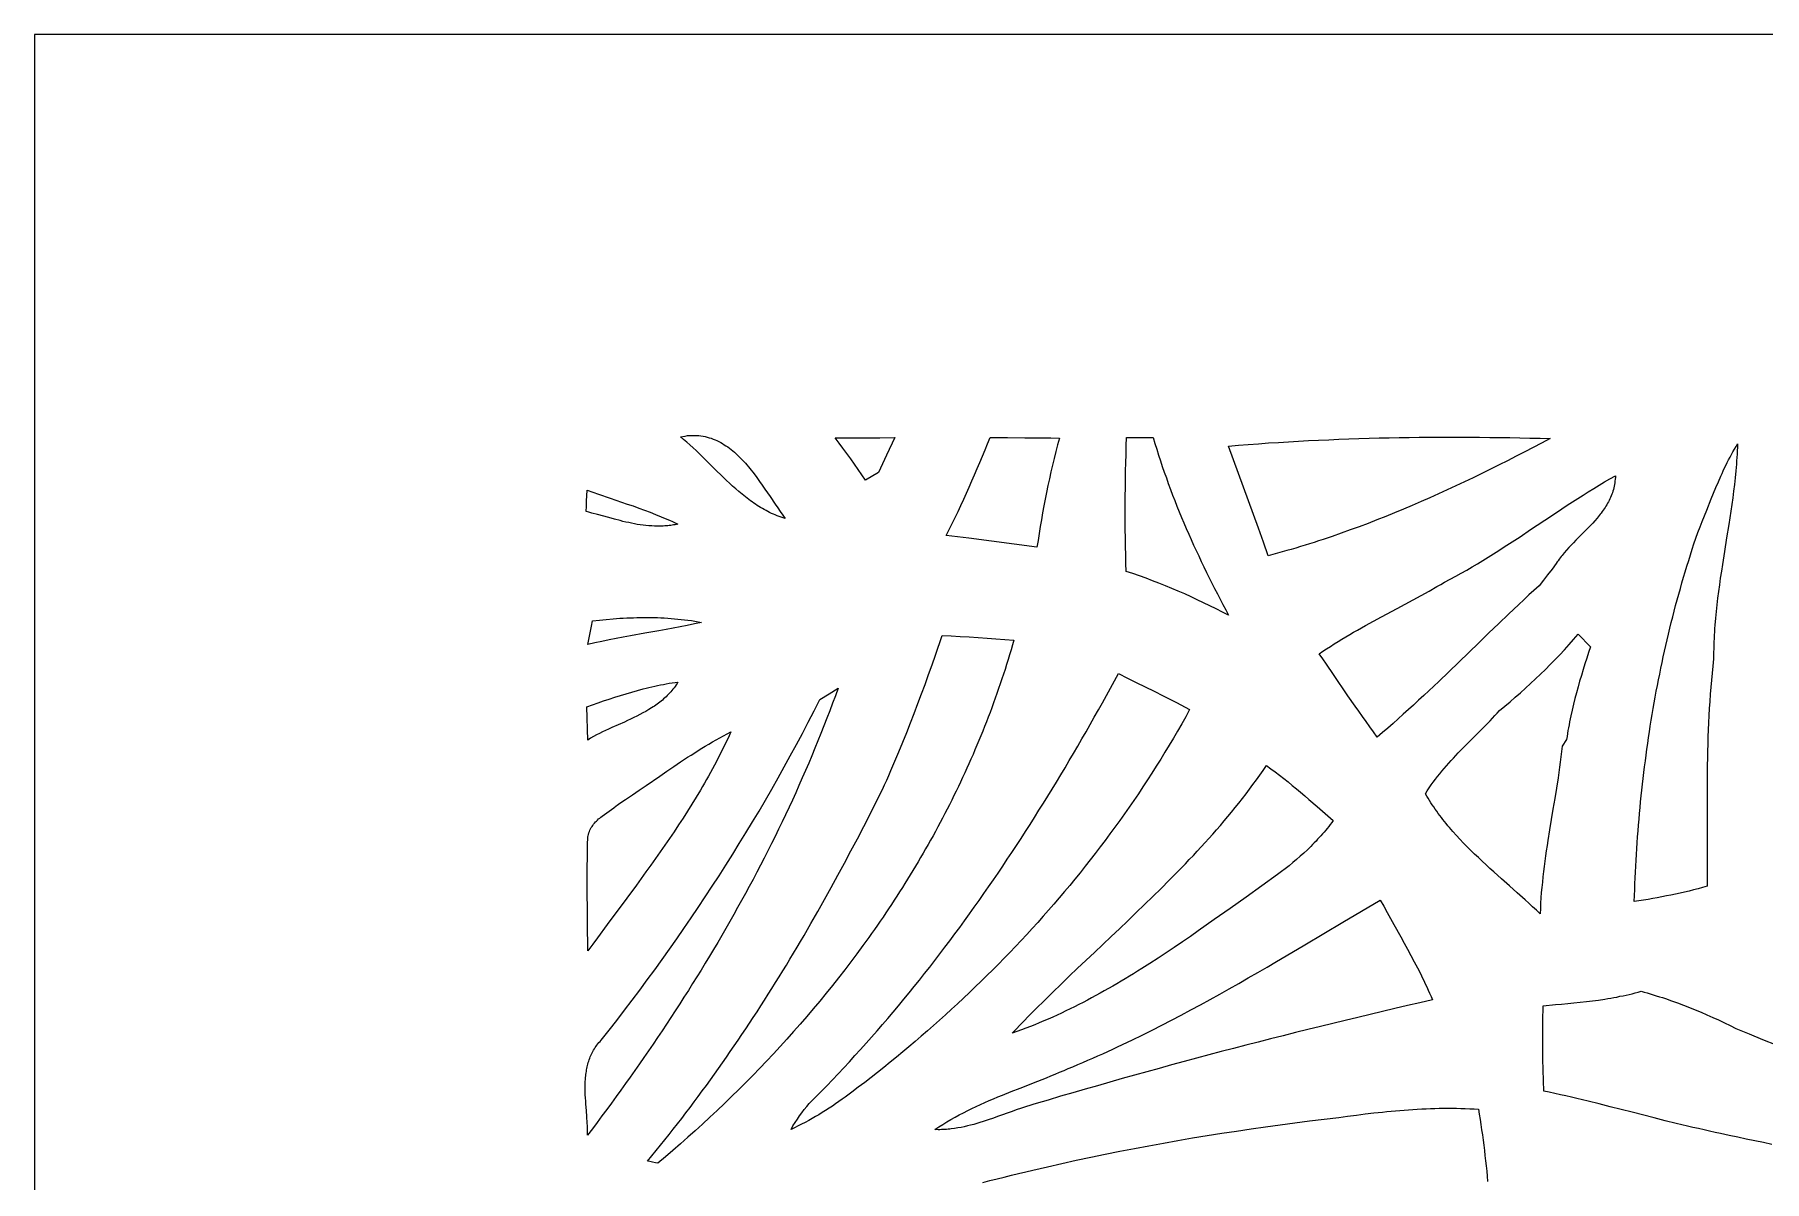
# Model space of a CAD drawing. Extents: x 138 to 547, y 3 to 737.
# Drawn here: x 138.4 to 288.2, y 637.8 to 737.1 of the extents above; entities that cross this region are included whole.
import ezdxf

# ---------------------------------------------------------------- set-up
doc = ezdxf.new("R2010")
doc.units = 0
doc.layers.add('LAYER_1', color=18, linetype='CONTINUOUS')

msp = doc.modelspace()

# ---------------------------------------------------------------- linework, layer by layer
at = {"layer": 'LAYER_1'}
for points in [[(138.38, 3), (546.62, 3), (546.62, 737.11), (138.38, 737.11)], [(203.37, 695.19), (203.2, 695.25), (203.03, 695.31), (202.86, 695.37), (202.69, 695.43), (202.52, 695.5), (202.36, 695.57), (202.2, 695.64), (202.03, 695.72), (201.87, 695.8), (201.72, 695.88), (201.56, 695.97), (201.41, 696.05), (201.25, 696.15), (201.1, 696.24), (200.95, 696.33), (200.8, 696.43), (200.65, 696.53), (200.51, 696.63), (200.36, 696.74), (200.22, 696.85), (200.07, 696.95), (199.93, 697.06), (199.65, 697.29), (199.37, 697.52), (199.1, 697.76), (198.82, 698), (198.56, 698.25), (198.29, 698.5), (198.02, 698.76), (197.76, 699.01), (197.5, 699.27), (196.45, 700.31), (196.19, 700.57), (195.93, 700.82), (195.66, 701.08), (195.4, 701.32), (195.13, 701.57), (194.86, 701.81), (194.58, 702.04), (194.31, 702.27), (194.52, 702.31), (194.72, 702.34), (194.93, 702.37), (195.13, 702.38), (195.32, 702.39), (195.52, 702.39), (195.71, 702.39), (195.9, 702.37), (196.08, 702.35), (196.26, 702.32), (196.44, 702.29), (196.62, 702.24), (196.79, 702.19), (196.97, 702.14), (197.14, 702.08), (197.3, 702.01), (197.47, 701.94), (197.63, 701.86), (197.79, 701.77), (197.94, 701.69), (198.1, 701.59), (198.25, 701.49), (198.4, 701.39), (198.55, 701.28), (198.7, 701.16), (198.84, 701.05), (198.98, 700.93), (199.12, 700.8), (199.26, 700.67), (199.4, 700.54), (199.54, 700.4), (199.67, 700.26), (199.8, 700.12), (199.93, 699.98), (200.06, 699.83), (200.19, 699.68), (200.31, 699.53), (200.44, 699.37), (200.56, 699.22), (200.68, 699.06), (200.93, 698.74), (201.16, 698.41), (201.39, 698.08), (201.62, 697.75), (202.07, 697.09), (202.51, 696.43), (202.73, 696.11), (202.94, 695.8), (203.16, 695.49)], [(211.47, 699.18), (210.34, 698.53), (210.02, 698.99), (209.7, 699.45), (209.38, 699.91), (209.05, 700.37), (208.72, 700.82), (208.38, 701.28), (208.04, 701.73), (207.7, 702.18), (209, 702.18), (210.28, 702.18), (211.57, 702.19), (212.86, 702.21), (212.16, 700.69)], [(225.18, 692.7), (223.21, 692.96), (221.25, 693.22), (219.28, 693.48), (218.3, 693.6), (217.32, 693.73), (217.58, 694.24), (217.84, 694.76), (218.09, 695.28), (218.35, 695.81), (218.59, 696.33), (218.84, 696.86), (219.08, 697.39), (219.32, 697.92), (219.55, 698.45), (219.78, 698.98), (220.01, 699.52), (220.24, 700.05), (220.46, 700.59), (220.68, 701.13), (220.9, 701.67), (221.12, 702.21), (222.62, 702.2), (224.12, 702.19), (225.63, 702.18), (226.38, 702.17), (227.13, 702.15), (226.97, 701.57), (226.82, 700.99), (226.67, 700.4), (226.53, 699.81), (226.39, 699.23), (226.26, 698.64), (226.13, 698.05), (226.01, 697.46), (225.89, 696.87), (225.78, 696.28), (225.67, 695.68), (225.56, 695.09), (225.46, 694.49), (225.36, 693.9), (225.27, 693.3)], [(241.77, 686.82), (241.23, 687.09), (240.69, 687.37), (240.15, 687.64), (239.61, 687.9), (239.06, 688.16), (238.52, 688.42), (237.97, 688.66), (237.41, 688.91), (236.86, 689.14), (236.3, 689.37), (235.74, 689.6), (235.18, 689.81), (234.62, 690.02), (234.05, 690.23), (233.48, 690.42), (233.19, 690.52), (232.9, 690.61), (232.88, 691.33), (232.86, 692.06), (232.85, 692.78), (232.83, 693.51), (232.82, 694.23), (232.82, 694.96), (232.82, 695.68), (232.82, 696.41), (232.82, 697.13), (232.83, 697.86), (232.84, 698.58), (232.85, 699.31), (232.87, 700.03), (232.89, 700.75), (232.91, 701.48), (232.94, 702.2), (235.24, 702.2), (235.39, 701.7), (235.55, 701.2), (235.7, 700.69), (235.87, 700.2), (236.03, 699.7), (236.2, 699.2), (236.38, 698.71), (236.55, 698.22), (236.73, 697.72), (236.92, 697.23), (237.11, 696.75), (237.3, 696.26), (237.5, 695.78), (237.7, 695.29), (237.9, 694.81), (238.11, 694.33), (238.32, 693.85), (238.53, 693.37), (238.74, 692.89), (238.96, 692.42), (239.18, 691.95), (239.41, 691.47), (239.63, 691), (239.86, 690.53), (240.09, 690.06), (240.32, 689.6), (240.56, 689.13), (240.8, 688.66), (241.04, 688.2), (241.28, 687.74), (241.52, 687.28)], [(269.61, 702.12), (268.88, 701.73), (268.15, 701.34), (267.41, 700.96), (266.67, 700.58), (265.93, 700.2), (265.19, 699.83), (264.45, 699.46), (263.71, 699.09), (262.96, 698.73), (262.21, 698.38), (261.46, 698.02), (260.71, 697.67), (259.96, 697.33), (259.2, 696.99), (258.44, 696.66), (257.68, 696.33), (256.92, 696), (256.15, 695.69), (255.39, 695.38), (254.62, 695.07), (253.85, 694.77), (253.07, 694.48), (252.3, 694.2), (251.52, 693.92), (250.74, 693.65), (249.96, 693.38), (249.57, 693.25), (249.17, 693.13), (248.78, 693), (248.39, 692.88), (247.99, 692.76), (247.6, 692.64), (247.2, 692.52), (246.8, 692.41), (246.41, 692.3), (246.01, 692.19), (245.61, 692.08), (245.21, 691.97), (244.79, 693.16), (244.36, 694.35), (243.93, 695.54), (243.5, 696.72), (243.06, 697.91), (242.63, 699.1), (241.75, 701.47), (242.62, 701.54), (243.48, 701.61), (244.35, 701.67), (245.22, 701.74), (246.09, 701.79), (246.96, 701.85), (247.83, 701.9), (248.7, 701.94), (249.57, 701.99), (250.44, 702.02), (251.32, 702.06), (252.19, 702.09), (253.06, 702.12), (253.93, 702.15), (254.8, 702.17), (255.67, 702.19), (256.54, 702.21), (257.41, 702.22), (258.28, 702.23), (259.15, 702.24), (260.03, 702.24), (260.9, 702.25), (261.77, 702.24), (262.64, 702.24), (263.51, 702.23), (264.38, 702.22), (265.26, 702.21), (266.13, 702.2), (267, 702.18), (267.87, 702.16), (268.74, 702.14)], [(283.2, 663.35), (282.82, 663.24), (282.43, 663.13), (282.04, 663.03), (281.65, 662.93), (281.26, 662.84), (280.87, 662.75), (280.47, 662.66), (280.08, 662.58), (279.68, 662.5), (279.29, 662.42), (278.89, 662.35), (278.5, 662.28), (278.1, 662.21), (277.7, 662.15), (277.3, 662.09), (276.9, 662.03), (276.94, 663.05), (276.96, 663.56), (276.98, 664.06), (277, 664.57), (277.03, 665.08), (277.06, 665.59), (277.09, 666.1), (277.12, 666.61), (277.15, 667.11), (277.19, 667.62), (277.23, 668.13), (277.27, 668.64), (277.31, 669.14), (277.36, 669.65), (277.4, 670.16), (277.45, 670.66), (277.5, 671.17), (277.56, 671.68), (277.61, 672.18), (277.67, 672.69), (277.73, 673.19), (277.79, 673.7), (277.86, 674.2), (277.92, 674.71), (277.99, 675.21), (278.06, 675.71), (278.14, 676.22), (278.21, 676.72), (278.29, 677.22), (278.37, 677.72), (278.46, 678.22), (278.54, 678.73), (278.63, 679.23), (278.72, 679.73), (278.81, 680.23), (278.9, 680.73), (279, 681.22), (279.1, 681.72), (279.2, 682.22), (279.31, 682.72), (279.41, 683.21), (279.52, 683.71), (279.63, 684.2), (279.75, 684.7), (279.86, 685.19), (279.98, 685.69), (280.1, 686.18), (280.23, 686.67), (280.35, 687.17), (280.48, 687.66), (280.62, 688.15), (280.75, 688.64), (280.89, 689.13), (281.03, 689.61), (281.17, 690.1), (281.31, 690.59), (281.46, 691.08), (281.61, 691.56), (281.76, 692.05), (281.91, 692.53), (282.07, 693.01), (282.23, 693.5), (282.4, 693.98), (282.6, 694.46), (282.79, 694.95), (283.18, 695.93), (283.57, 696.91), (283.77, 697.4), (283.97, 697.88), (284.18, 698.37), (284.39, 698.85), (284.5, 699.09), (284.61, 699.33), (284.72, 699.57), (284.84, 699.8), (284.95, 700.04), (285.07, 700.27), (285.19, 700.51), (285.32, 700.74), (285.44, 700.97), (285.57, 701.2), (285.71, 701.43), (285.84, 701.65), (285.83, 701.36), (285.82, 701.07), (285.8, 700.77), (285.78, 700.48), (285.76, 700.19), (285.74, 699.9), (285.69, 699.31), (285.63, 698.73), (285.57, 698.15), (285.5, 697.57), (285.42, 696.99), (285.34, 696.41), (285.26, 695.83), (285.17, 695.25), (285.08, 694.67), (284.9, 693.51), (284.71, 692.35), (284.53, 691.2), (284.44, 690.62), (284.35, 690.04), (284.27, 689.46), (284.19, 688.88), (284.11, 688.3), (284.05, 687.72), (283.98, 687.13), (283.93, 686.55), (283.88, 685.97), (283.86, 685.68), (283.84, 685.38), (283.82, 685.09), (283.81, 684.8), (283.79, 684.5), (283.78, 684.21), (283.78, 683.92), (283.77, 683.62), (283.77, 683.33), (283.77, 683.03), (283.7, 682.42), (283.64, 681.81), (283.58, 681.19), (283.52, 680.58), (283.48, 679.97), (283.43, 679.35), (283.39, 678.74), (283.36, 678.12), (283.33, 677.51), (283.3, 676.89), (283.28, 676.28), (283.26, 675.66), (283.25, 675.05), (283.23, 674.43), (283.22, 673.82), (283.21, 673.2), (283.2, 671.97), (283.2, 670.74), (283.2, 669.51), (283.21, 668.28), (283.21, 665.81), (283.21, 664.58)], [(254.65, 676.27), (254.32, 676.71), (254, 677.15), (253.68, 677.6), (253.36, 678.05), (253.05, 678.5), (252.73, 678.95), (252.11, 679.85), (250.86, 681.67), (250.24, 682.57), (249.92, 683.03), (249.61, 683.48), (249.93, 683.7), (250.26, 683.91), (250.59, 684.12), (250.92, 684.33), (251.26, 684.54), (251.59, 684.74), (251.93, 684.94), (252.26, 685.14), (252.6, 685.34), (252.94, 685.53), (253.63, 685.92), (254.31, 686.3), (255, 686.67), (256.38, 687.41), (257.75, 688.16), (258.44, 688.53), (259.13, 688.91), (259.81, 689.3), (260.15, 689.49), (260.48, 689.69), (260.97, 689.94), (261.44, 690.2), (261.92, 690.47), (262.39, 690.73), (262.86, 691.01), (263.33, 691.28), (263.8, 691.57), (264.26, 691.85), (264.72, 692.14), (265.18, 692.43), (265.64, 692.73), (266.1, 693.02), (267.01, 693.62), (267.91, 694.23), (269.73, 695.44), (270.63, 696.04), (271.09, 696.34), (271.55, 696.63), (272, 696.93), (272.46, 697.22), (272.92, 697.51), (273.39, 697.8), (273.85, 698.08), (274.32, 698.36), (274.79, 698.63), (275.26, 698.9), (275.26, 698.74), (275.24, 698.59), (275.23, 698.43), (275.21, 698.28), (275.18, 698.13), (275.16, 697.99), (275.12, 697.84), (275.09, 697.7), (275.05, 697.56), (275, 697.42), (274.95, 697.29), (274.9, 697.15), (274.85, 697.02), (274.79, 696.89), (274.73, 696.76), (274.66, 696.63), (274.59, 696.51), (274.52, 696.39), (274.45, 696.26), (274.37, 696.14), (274.29, 696.02), (274.21, 695.91), (274.13, 695.79), (274.04, 695.67), (273.96, 695.56), (273.87, 695.45), (273.68, 695.22), (273.49, 695), (273.3, 694.78), (273.09, 694.57), (272.89, 694.36), (272.47, 693.94), (272.05, 693.52), (271.84, 693.31), (271.64, 693.09), (271.43, 692.88), (271.23, 692.67), (271.03, 692.45), (270.84, 692.23), (270.66, 692), (270.57, 691.89), (270.48, 691.78), (270.4, 691.66), (270.31, 691.54), (270.23, 691.43), (270.15, 691.31), (269.78, 690.82), (269.4, 690.33), (269.03, 689.85), (268.66, 689.37), (268.21, 688.97), (267.77, 688.57), (267.33, 688.16), (266.89, 687.75), (266.02, 686.92), (265.16, 686.09), (264.29, 685.26), (263.43, 684.43), (261.71, 682.76), (260.84, 681.92), (259.98, 681.09), (259.1, 680.27), (258.67, 679.86), (258.23, 679.45), (257.79, 679.04), (257.35, 678.64), (256.9, 678.24), (256.46, 677.84), (256.01, 677.44), (255.56, 677.05), (255.11, 676.65)], [(194.09, 694.71), (193.97, 694.69), (193.84, 694.66), (193.71, 694.64), (193.58, 694.62), (193.46, 694.6), (193.33, 694.58), (193.2, 694.57), (193.08, 694.56), (192.95, 694.55), (192.82, 694.54), (192.57, 694.53), (192.32, 694.53), (192.07, 694.53), (191.82, 694.55), (191.57, 694.56), (191.32, 694.59), (191.07, 694.62), (190.82, 694.65), (190.57, 694.69), (190.32, 694.74), (190.08, 694.79), (189.83, 694.84), (189.58, 694.89), (189.33, 694.95), (189.09, 695.01), (188.59, 695.14), (188.1, 695.27), (187.12, 695.54), (186.63, 695.67), (186.38, 695.73), (186.13, 695.79), (186.16, 696.25), (186.18, 696.71), (186.23, 697.64), (187.22, 697.3), (188.21, 696.96), (189.21, 696.62), (189.7, 696.45), (190.2, 696.28), (190.69, 696.1), (191.18, 695.92), (191.67, 695.73), (192.16, 695.54), (192.65, 695.34), (193.13, 695.14), (193.37, 695.04), (193.62, 694.93), (193.85, 694.82)], [(196.13, 686.2), (195.52, 686.06), (194.9, 685.93), (194.29, 685.81), (193.67, 685.69), (193.06, 685.58), (192.44, 685.47), (191.21, 685.25), (189.97, 685.03), (189.35, 684.91), (188.74, 684.8), (188.12, 684.68), (187.51, 684.55), (186.89, 684.42), (186.28, 684.28), (186.49, 685.3), (186.6, 685.87), (186.7, 686.33), (187.29, 686.4), (187.88, 686.46), (188.47, 686.51), (188.76, 686.53), (189.06, 686.55), (189.36, 686.56), (189.65, 686.58), (189.95, 686.59), (190.24, 686.6), (190.54, 686.61), (190.83, 686.62), (191.13, 686.62), (191.42, 686.62), (191.72, 686.62), (192.02, 686.61), (192.31, 686.61), (192.61, 686.59), (192.9, 686.58), (193.2, 686.56), (193.49, 686.54), (193.78, 686.52), (194.08, 686.49), (194.37, 686.46), (194.67, 686.43), (194.96, 686.39), (195.25, 686.35), (195.54, 686.3), (195.84, 686.25)], [(192.35, 639.35), (192.14, 639.39), (191.9, 639.44), (191.65, 639.49), (191.45, 639.53), (191.83, 639.99), (192.2, 640.45), (192.58, 640.91), (192.95, 641.37), (193.32, 641.84), (193.69, 642.31), (194.05, 642.77), (194.42, 643.24), (194.78, 643.72), (195.14, 644.19), (195.5, 644.67), (195.85, 645.14), (196.2, 645.62), (196.56, 646.1), (196.9, 646.59), (197.25, 647.07), (197.6, 647.55), (197.94, 648.04), (198.28, 648.53), (198.62, 649.02), (198.96, 649.51), (199.29, 650), (199.63, 650.49), (199.96, 650.99), (200.29, 651.49), (200.61, 651.98), (200.94, 652.48), (201.26, 652.98), (201.58, 653.49), (201.9, 653.99), (202.22, 654.49), (202.54, 655), (202.85, 655.51), (203.17, 656.01), (203.48, 656.52), (203.79, 657.03), (204.09, 657.55), (204.4, 658.06), (204.71, 658.57), (205.01, 659.09), (205.61, 660.12), (206.2, 661.16), (206.79, 662.2), (207.37, 663.24), (207.94, 664.29), (208.51, 665.35), (209.07, 666.4), (209.63, 667.46), (210.18, 668.52), (210.73, 669.59), (211.26, 670.66), (211.8, 671.73), (211.98, 672.14), (212.17, 672.54), (212.35, 672.95), (212.53, 673.36), (212.71, 673.77), (212.88, 674.18), (213.23, 675), (213.57, 675.83), (213.9, 676.66), (214.23, 677.49), (214.55, 678.32), (214.87, 679.16), (215.18, 680), (215.49, 680.83), (215.79, 681.68), (216.09, 682.52), (216.39, 683.36), (216.98, 685.05), (217.76, 685.02), (218.53, 684.98), (219.31, 684.94), (220.08, 684.89), (220.86, 684.84), (221.63, 684.78), (223.17, 684.66), (223.05, 684.24), (222.93, 683.82), (222.8, 683.39), (222.67, 682.97), (222.54, 682.55), (222.41, 682.13), (222.28, 681.71), (222.14, 681.3), (222, 680.88), (221.86, 680.46), (221.71, 680.05), (221.57, 679.64), (221.42, 679.22), (221.27, 678.81), (221.12, 678.4), (220.96, 677.99), (220.8, 677.58), (220.64, 677.18), (220.48, 676.77), (220.32, 676.36), (220.15, 675.96), (219.98, 675.56), (219.81, 675.15), (219.64, 674.75), (219.46, 674.35), (219.29, 673.95), (219.11, 673.56), (218.93, 673.16), (218.74, 672.76), (218.56, 672.37), (218.37, 671.98), (218.18, 671.58), (217.99, 671.19), (217.8, 670.8), (217.6, 670.41), (217.4, 670.02), (217.2, 669.64), (217, 669.25), (216.8, 668.87), (216.59, 668.48), (216.38, 668.1), (216.18, 667.72), (215.96, 667.34), (215.75, 666.96), (215.54, 666.58), (215.32, 666.2), (215.1, 665.83), (214.88, 665.45), (214.66, 665.08), (214.43, 664.71), (214.21, 664.33), (213.98, 663.96), (213.75, 663.59), (213.52, 663.23), (213.28, 662.86), (213.05, 662.49), (212.81, 662.13), (212.57, 661.77), (212.33, 661.4), (212.09, 661.04), (211.85, 660.68), (211.6, 660.32), (211.36, 659.97), (211.11, 659.61), (210.86, 659.25), (210.61, 658.9), (210.1, 658.2), (209.58, 657.5), (209.06, 656.8), (208.54, 656.11), (208, 655.42), (207.46, 654.74), (206.92, 654.07), (206.37, 653.4), (205.81, 652.73), (205.25, 652.07), (204.68, 651.41), (204.11, 650.76), (203.53, 650.11), (202.95, 649.47), (202.36, 648.84), (201.77, 648.2), (201.17, 647.58), (200.57, 646.96), (199.96, 646.34), (199.35, 645.73), (198.73, 645.12), (198.11, 644.52), (197.49, 643.93), (196.86, 643.34), (196.23, 642.75), (195.59, 642.17), (194.95, 641.6), (194.3, 641.03), (193.66, 640.47), (193, 639.91)], [(268.75, 660.96), (268.43, 661.27), (268.1, 661.57), (267.77, 661.88), (267.44, 662.18), (266.77, 662.78), (266.09, 663.38), (265.41, 663.99), (264.74, 664.59), (264.4, 664.89), (264.07, 665.2), (263.73, 665.51), (263.4, 665.82), (263.07, 666.13), (262.75, 666.45), (262.43, 666.77), (262.11, 667.09), (261.8, 667.42), (261.5, 667.75), (261.2, 668.08), (261.05, 668.25), (260.9, 668.42), (260.76, 668.59), (260.61, 668.77), (260.47, 668.94), (260.33, 669.12), (260.2, 669.29), (260.06, 669.47), (259.93, 669.65), (259.79, 669.84), (259.66, 670.02), (259.54, 670.21), (259.41, 670.39), (259.29, 670.58), (259.17, 670.77), (259.05, 670.96), (258.93, 671.16), (258.82, 671.35), (258.98, 671.61), (259.15, 671.87), (259.32, 672.12), (259.5, 672.37), (259.68, 672.61), (259.86, 672.85), (260.05, 673.09), (260.24, 673.32), (260.43, 673.55), (260.63, 673.78), (260.83, 674.01), (261.03, 674.23), (261.24, 674.45), (261.44, 674.67), (261.65, 674.89), (261.86, 675.11), (262.29, 675.54), (262.71, 675.97), (263.57, 676.82), (264, 677.25), (264.42, 677.68), (264.62, 677.9), (264.83, 678.12), (265.04, 678.34), (265.24, 678.56), (265.69, 678.94), (266.15, 679.32), (266.59, 679.71), (267.04, 680.1), (267.48, 680.5), (267.92, 680.9), (268.35, 681.3), (268.78, 681.71), (269.2, 682.13), (269.62, 682.55), (270.04, 682.97), (270.45, 683.4), (270.85, 683.83), (271.25, 684.27), (271.65, 684.72), (272.04, 685.17), (273.11, 684.09), (272.94, 683.6), (272.78, 683.11), (272.63, 682.61), (272.47, 682.11), (272.32, 681.61), (272.17, 681.12), (272.03, 680.61), (271.89, 680.11), (271.76, 679.61), (271.64, 679.11), (271.52, 678.6), (271.41, 678.09), (271.36, 677.84), (271.3, 677.58), (271.26, 677.33), (271.21, 677.07), (271.16, 676.82), (271.12, 676.56), (271.08, 676.3), (271.04, 676.04), (270.65, 675.47), (270.6, 675.01), (270.55, 674.56), (270.49, 674.1), (270.43, 673.65), (270.36, 673.2), (270.3, 672.74), (270.16, 671.84), (270.01, 670.93), (269.86, 670.03), (269.56, 668.23), (269.42, 667.32), (269.35, 666.87), (269.28, 666.42), (269.21, 665.97), (269.15, 665.51), (269.09, 665.06), (269.04, 664.61), (268.98, 664.15), (268.94, 663.7), (268.89, 663.24), (268.85, 662.79), (268.82, 662.33), (268.79, 661.87), (268.77, 661.42)], [(208.58, 645.09), (208.31, 644.89), (208.03, 644.69), (207.74, 644.49), (207.46, 644.3), (207.17, 644.11), (206.88, 643.92), (206.59, 643.74), (206.3, 643.56), (206, 643.39), (205.71, 643.22), (205.41, 643.05), (205.11, 642.89), (204.8, 642.73), (204.49, 642.58), (204.19, 642.43), (203.88, 642.28), (204.05, 642.58), (204.24, 642.87), (204.43, 643.16), (204.62, 643.45), (204.82, 643.73), (205.03, 644), (205.24, 644.27), (205.46, 644.54), (205.97, 645.04), (206.47, 645.55), (206.97, 646.07), (207.47, 646.58), (207.96, 647.1), (208.45, 647.62), (208.94, 648.15), (209.42, 648.68), (209.91, 649.21), (210.38, 649.74), (210.86, 650.28), (211.33, 650.81), (211.8, 651.36), (212.27, 651.9), (212.73, 652.45), (213.19, 653), (213.65, 653.55), (214.1, 654.1), (214.55, 654.66), (215, 655.22), (215.45, 655.78), (215.89, 656.35), (216.33, 656.91), (216.77, 657.48), (217.2, 658.06), (217.63, 658.63), (218.06, 659.21), (218.49, 659.78), (218.91, 660.36), (219.33, 660.95), (219.75, 661.53), (220.17, 662.12), (220.58, 662.71), (220.99, 663.3), (221.4, 663.89), (221.81, 664.48), (222.21, 665.08), (222.61, 665.68), (223.01, 666.28), (223.41, 666.88), (223.8, 667.49), (224.19, 668.09), (224.58, 668.7), (224.97, 669.31), (225.35, 669.92), (225.73, 670.53), (226.11, 671.14), (226.49, 671.76), (226.87, 672.37), (227.24, 672.99), (227.61, 673.61), (227.98, 674.23), (228.34, 674.85), (228.71, 675.48), (229.07, 676.1), (229.43, 676.73), (229.79, 677.35), (230.14, 677.98), (230.5, 678.61), (230.85, 679.24), (231.2, 679.87), (231.55, 680.5), (231.89, 681.13), (232.23, 681.77), (233.01, 681.38), (233.78, 680.99), (235.33, 680.23), (236.1, 679.84), (236.87, 679.45), (237.26, 679.26), (237.64, 679.06), (238.02, 678.86), (238.4, 678.65), (238.06, 678.03), (237.71, 677.41), (237.35, 676.79), (236.99, 676.17), (236.63, 675.56), (236.26, 674.95), (235.89, 674.35), (235.51, 673.74), (235.13, 673.14), (234.74, 672.55), (234.35, 671.95), (233.96, 671.36), (233.56, 670.78), (233.15, 670.19), (232.75, 669.61), (232.34, 669.03), (231.92, 668.46), (231.5, 667.88), (231.08, 667.32), (230.65, 666.75), (230.22, 666.19), (229.79, 665.63), (229.35, 665.07), (228.91, 664.52), (228.46, 663.97), (228.01, 663.42), (227.56, 662.88), (227.1, 662.34), (226.64, 661.8), (226.18, 661.27), (225.71, 660.74), (225.24, 660.21), (224.76, 659.68), (224.29, 659.16), (223.81, 658.65), (223.32, 658.13), (222.83, 657.62), (222.34, 657.11), (221.85, 656.61), (221.35, 656.11), (220.85, 655.61), (220.35, 655.11), (219.84, 654.62), (219.33, 654.13), (218.82, 653.65), (218.31, 653.17), (217.79, 652.69), (217.27, 652.22), (216.74, 651.74), (216.22, 651.28), (215.69, 650.81), (215.16, 650.35), (214.62, 649.89), (214.09, 649.44), (213.55, 648.99), (213.01, 648.54), (212.46, 648.1), (211.91, 647.66), (211.37, 647.22), (210.81, 646.79), (210.26, 646.36), (209.7, 645.93), (209.14, 645.51)], [(207.95, 680.51), (207.72, 679.85), (207.48, 679.2), (207.23, 678.54), (206.98, 677.89), (206.73, 677.23), (206.47, 676.58), (206.21, 675.94), (205.95, 675.29), (205.68, 674.64), (205.41, 674), (205.14, 673.36), (204.86, 672.72), (204.57, 672.08), (204.29, 671.44), (204, 670.81), (203.71, 670.18), (203.41, 669.54), (203.11, 668.92), (202.81, 668.29), (202.5, 667.66), (202.19, 667.04), (201.88, 666.41), (201.56, 665.79), (201.24, 665.17), (200.92, 664.56), (200.59, 663.94), (200.26, 663.33), (199.93, 662.71), (199.6, 662.1), (199.26, 661.49), (198.92, 660.89), (198.58, 660.28), (198.23, 659.68), (197.88, 659.08), (197.53, 658.47), (197.17, 657.88), (196.81, 657.28), (196.45, 656.68), (196.09, 656.09), (195.73, 655.5), (195.36, 654.91), (194.99, 654.32), (194.61, 653.73), (194.24, 653.15), (193.86, 652.56), (193.48, 651.98), (193.1, 651.4), (192.71, 650.82), (192.32, 650.24), (191.93, 649.67), (191.54, 649.1), (191.15, 648.52), (190.75, 647.95), (190.35, 647.38), (189.95, 646.82), (189.55, 646.25), (189.15, 645.69), (188.74, 645.12), (188.33, 644.56), (187.92, 644.01), (187.51, 643.45), (187.1, 642.89), (186.68, 642.34), (186.26, 641.79), (186.26, 642.04), (186.26, 642.31), (186.25, 642.57), (186.23, 642.84), (186.2, 643.38), (186.16, 643.92), (186.12, 644.47), (186.1, 644.74), (186.08, 645.02), (186.07, 645.29), (186.06, 645.57), (186.06, 645.84), (186.06, 646.11), (186.07, 646.38), (186.08, 646.65), (186.09, 646.78), (186.11, 646.91), (186.12, 647.04), (186.14, 647.17), (186.16, 647.3), (186.18, 647.43), (186.2, 647.56), (186.23, 647.69), (186.26, 647.82), (186.29, 647.94), (186.32, 648.07), (186.36, 648.19), (186.4, 648.31), (186.45, 648.44), (186.49, 648.56), (186.54, 648.68), (186.6, 648.8), (186.65, 648.91), (186.72, 649.03), (186.78, 649.14), (186.85, 649.26), (186.92, 649.37), (187, 649.48), (187.08, 649.59), (187.16, 649.7), (187.25, 649.8), (187.35, 649.91), (187.44, 650.01), (188.12, 650.87), (188.79, 651.73), (189.46, 652.6), (190.12, 653.47), (190.78, 654.35), (191.43, 655.23), (192.08, 656.11), (192.72, 657), (193.35, 657.89), (193.98, 658.79), (194.61, 659.69), (195.23, 660.6), (195.84, 661.51), (196.45, 662.42), (197.05, 663.34), (197.65, 664.26), (198.24, 665.18), (198.83, 666.11), (199.4, 667.04), (199.98, 667.98), (200.55, 668.92), (201.11, 669.86), (201.66, 670.81), (202.21, 671.76), (202.76, 672.72), (203.29, 673.68), (203.82, 674.64), (204.35, 675.61), (204.87, 676.58), (205.38, 677.55), (205.88, 678.53), (206.38, 679.51), (207.17, 680.01)], [(194.09, 681.03), (194.01, 680.9), (193.93, 680.78), (193.84, 680.65), (193.75, 680.53), (193.66, 680.41), (193.57, 680.3), (193.47, 680.19), (193.37, 680.08), (193.27, 679.97), (193.17, 679.86), (193.06, 679.76), (192.96, 679.66), (192.85, 679.57), (192.74, 679.47), (192.63, 679.38), (192.52, 679.29), (192.4, 679.2), (192.28, 679.11), (192.17, 679.03), (192.05, 678.95), (191.93, 678.87), (191.8, 678.79), (191.56, 678.64), (191.3, 678.49), (191.05, 678.35), (190.79, 678.21), (190.52, 678.08), (190.26, 677.95), (189.99, 677.82), (189.72, 677.7), (189.45, 677.57), (188.36, 677.09), (188.09, 676.96), (187.83, 676.84), (187.56, 676.71), (187.3, 676.58), (187.04, 676.45), (186.78, 676.31), (186.53, 676.16), (186.28, 676.01), (186.2, 678.88), (187.17, 679.22), (187.65, 679.39), (188.14, 679.55), (188.62, 679.71), (189.11, 679.87), (189.6, 680.02), (190.09, 680.16), (190.59, 680.3), (191.08, 680.43), (191.33, 680.49), (191.58, 680.56), (191.83, 680.61), (192.08, 680.67), (192.33, 680.73), (192.58, 680.78), (192.83, 680.83), (193.08, 680.87), (193.33, 680.92), (193.59, 680.96), (193.84, 681)], [(198.66, 676.71), (198.52, 676.38), (198.37, 676.06), (198.21, 675.74), (198.06, 675.41), (197.9, 675.09), (197.74, 674.78), (197.58, 674.46), (197.42, 674.14), (197.25, 673.83), (197.08, 673.51), (196.91, 673.2), (196.74, 672.89), (196.56, 672.58), (196.39, 672.27), (196.21, 671.97), (196.03, 671.66), (195.67, 671.05), (195.3, 670.45), (194.92, 669.85), (194.54, 669.25), (194.15, 668.66), (193.76, 668.07), (193.36, 667.49), (192.96, 666.9), (192.56, 666.32), (192.15, 665.74), (191.74, 665.17), (191.32, 664.59), (190.91, 664.02), (190.49, 663.45), (189.65, 662.31), (187.96, 660.03), (187.12, 658.89), (186.71, 658.32), (186.29, 657.75), (186.27, 660.2), (186.25, 661.43), (186.24, 662.66), (186.24, 663.89), (186.24, 664.5), (186.24, 665.11), (186.25, 665.73), (186.26, 666.34), (186.27, 666.96), (186.29, 667.57), (186.3, 667.64), (186.31, 667.7), (186.34, 667.83), (186.38, 667.96), (186.42, 668.08), (186.47, 668.2), (186.52, 668.31), (186.58, 668.42), (186.65, 668.52), (186.72, 668.62), (186.79, 668.72), (186.87, 668.81), (186.95, 668.91), (187.04, 668.99), (187.13, 669.08), (187.22, 669.17), (187.32, 669.25), (187.42, 669.33), (187.52, 669.41), (187.72, 669.56), (187.93, 669.71), (188.14, 669.86), (188.34, 670), (188.55, 670.15), (188.74, 670.3), (188.84, 670.38), (188.93, 670.46), (189.23, 670.65), (189.54, 670.85), (190.14, 671.25), (190.74, 671.66), (191.34, 672.07), (192.53, 672.89), (193.13, 673.3), (193.72, 673.71), (194.32, 674.11), (194.93, 674.51), (195.23, 674.71), (195.54, 674.91), (195.84, 675.1), (196.15, 675.29), (196.46, 675.48), (196.77, 675.66), (197.08, 675.85), (197.39, 676.03), (197.71, 676.2), (198.02, 676.38), (198.34, 676.55)], [(246.01, 664.36), (244.64, 663.39), (243.28, 662.41), (241.91, 661.43), (240.53, 660.45), (239.84, 659.96), (239.15, 659.48), (238.46, 659), (237.77, 658.52), (237.07, 658.05), (236.37, 657.58), (235.67, 657.12), (234.96, 656.66), (234.25, 656.21), (233.89, 655.99), (233.54, 655.76), (233.18, 655.55), (232.82, 655.33), (232.46, 655.11), (232.1, 654.9), (231.74, 654.69), (231.37, 654.48), (231.01, 654.28), (230.64, 654.07), (230.28, 653.87), (229.91, 653.67), (229.54, 653.48), (229.17, 653.28), (228.8, 653.09), (228.42, 652.91), (228.05, 652.72), (227.67, 652.54), (227.29, 652.36), (226.92, 652.18), (226.54, 652.01), (226.15, 651.84), (225.77, 651.68), (225.38, 651.51), (225, 651.35), (224.61, 651.2), (224.22, 651.04), (223.83, 650.9), (223.43, 650.75), (223.04, 650.61), (223.38, 650.97), (223.73, 651.33), (224.07, 651.69), (224.42, 652.05), (224.77, 652.4), (225.12, 652.75), (225.83, 653.46), (226.54, 654.16), (227.26, 654.85), (227.98, 655.55), (228.7, 656.24), (230.15, 657.61), (231.61, 658.99), (232.33, 659.67), (233.06, 660.36), (233.78, 661.06), (234.5, 661.75), (235.21, 662.45), (235.93, 663.15), (236.63, 663.86), (236.98, 664.21), (237.33, 664.57), (237.68, 664.93), (238.03, 665.29), (238.37, 665.65), (238.72, 666.01), (239.06, 666.38), (239.4, 666.75), (239.73, 667.12), (240.07, 667.49), (240.4, 667.86), (240.73, 668.24), (241.06, 668.62), (241.38, 669), (241.71, 669.38), (242.03, 669.77), (242.34, 670.16), (242.66, 670.55), (242.97, 670.94), (243.28, 671.34), (243.58, 671.74), (243.88, 672.15), (244.18, 672.55), (244.47, 672.96), (244.77, 673.38), (245.05, 673.8), (245.43, 673.52), (245.81, 673.24), (246.18, 672.96), (246.55, 672.67), (246.92, 672.38), (247.28, 672.08), (247.64, 671.78), (248, 671.48), (248.36, 671.18), (248.72, 670.87), (249.43, 670.26), (250.84, 669.03), (250.71, 668.86), (250.58, 668.69), (250.45, 668.53), (250.32, 668.36), (250.18, 668.2), (250.04, 668.04), (249.9, 667.88), (249.76, 667.72), (249.62, 667.56), (249.48, 667.41), (249.34, 667.25), (249.19, 667.1), (249.04, 666.95), (248.89, 666.8), (248.59, 666.51), (248.29, 666.22), (247.97, 665.94), (247.66, 665.66), (247.34, 665.39), (247.01, 665.12), (246.68, 664.86), (246.35, 664.61)], [(225.1, 644.52), (224.83, 644.44), (224.56, 644.36), (224.28, 644.28), (224.01, 644.19), (223.74, 644.1), (223.47, 644.01), (222.94, 643.82), (221.86, 643.43), (221.32, 643.24), (221.05, 643.15), (220.78, 643.06), (220.51, 642.97), (220.24, 642.88), (219.97, 642.8), (219.7, 642.72), (219.42, 642.65), (219.15, 642.58), (218.87, 642.52), (218.6, 642.46), (218.32, 642.41), (218.04, 642.37), (217.76, 642.33), (217.62, 642.31), (217.48, 642.3), (217.34, 642.29), (217.19, 642.28), (217.05, 642.27), (216.91, 642.27), (216.76, 642.26), (216.62, 642.26), (216.48, 642.27), (216.33, 642.27), (216.5, 642.39), (216.68, 642.5), (217.03, 642.72), (217.38, 642.94), (217.73, 643.15), (218.09, 643.35), (218.45, 643.54), (218.81, 643.73), (219.18, 643.92), (219.55, 644.1), (219.92, 644.28), (220.29, 644.45), (220.67, 644.62), (221.04, 644.78), (221.42, 644.94), (221.8, 645.1), (222.18, 645.26), (222.94, 645.56), (223.71, 645.86), (225.24, 646.46), (226, 646.76), (226.38, 646.91), (226.76, 647.07), (227.14, 647.23), (227.52, 647.39), (227.89, 647.55), (228.27, 647.71), (228.71, 647.9), (229.14, 648.08), (229.58, 648.27), (230.01, 648.46), (230.44, 648.65), (230.88, 648.84), (231.31, 649.03), (231.74, 649.23), (232.16, 649.43), (232.59, 649.63), (233.02, 649.84), (233.45, 650.04), (234.3, 650.45), (235.14, 650.88), (235.99, 651.3), (236.83, 651.74), (237.67, 652.18), (238.5, 652.63), (239.34, 653.08), (240.17, 653.53), (241, 653.99), (241.82, 654.46), (242.65, 654.92), (243.47, 655.4), (244.29, 655.87), (245.11, 656.35), (245.93, 656.83), (246.75, 657.31), (248.38, 658.27), (251.65, 660.22), (253.28, 661.19), (254.91, 662.15), (255.2, 661.62), (255.49, 661.08), (256.09, 660.02), (256.68, 658.95), (256.98, 658.42), (257.27, 657.89), (257.56, 657.35), (257.85, 656.81), (258.13, 656.27), (258.41, 655.73), (258.54, 655.45), (258.67, 655.18), (258.8, 654.9), (258.93, 654.63), (259.06, 654.35), (259.18, 654.07), (259.3, 653.79), (259.42, 653.51), (258.34, 653.26), (257.26, 653.01), (256.18, 652.76), (255.1, 652.51), (254.03, 652.25), (252.95, 651.99), (251.87, 651.73), (250.79, 651.47), (249.72, 651.21), (248.64, 650.94), (247.56, 650.67), (246.49, 650.4), (245.41, 650.13), (244.34, 649.85), (243.27, 649.58), (242.19, 649.3), (241.12, 649.02), (240.05, 648.73), (238.98, 648.45), (237.91, 648.16), (236.83, 647.87), (235.77, 647.57), (234.7, 647.28), (233.63, 646.98), (232.56, 646.68), (231.49, 646.38), (230.43, 646.07), (229.36, 645.77), (228.29, 645.46), (227.23, 645.15), (226.16, 644.83)]]:
    msp.add_lwpolyline(points, close=True, dxfattribs=at)
for points in [[(288.82, 640.99), (288.08, 641.14), (287.34, 641.3), (286.6, 641.45), (285.86, 641.61), (285.12, 641.77), (284.38, 641.93), (283.9, 642.03), (283.42, 642.13), (282.94, 642.24), (282.46, 642.35), (281.98, 642.46), (281.5, 642.57), (280.54, 642.8), (279.58, 643.04), (278.63, 643.28), (276.72, 643.77), (274.81, 644.25), (273.85, 644.49), (272.9, 644.73), (271.94, 644.96), (271.46, 645.07), (270.98, 645.18), (270.5, 645.29), (270.02, 645.4), (269.54, 645.5), (269.06, 645.6), (269.03, 646.52), (269.01, 647.45), (268.99, 648.37), (268.97, 649.3), (268.97, 649.76), (268.97, 650.22), (268.97, 650.69), (268.97, 651.15), (268.98, 651.61), (268.98, 652.08), (269, 652.54), (269.01, 653), (270.08, 653.09), (270.61, 653.14), (271.15, 653.18), (271.68, 653.24), (272.21, 653.29), (272.75, 653.35), (273.28, 653.42), (273.81, 653.49), (274.34, 653.57), (274.61, 653.61), (274.87, 653.66), (275.14, 653.7), (275.4, 653.75), (275.66, 653.81), (275.93, 653.86), (276.19, 653.92), (276.45, 653.98), (276.71, 654.04), (276.97, 654.11), (277.23, 654.18), (277.49, 654.25), (277.76, 654.18), (278.02, 654.1), (278.29, 654.02), (278.55, 653.95), (278.81, 653.86), (279.08, 653.78), (279.34, 653.7), (279.6, 653.61), (280.12, 653.43), (280.64, 653.24), (281.16, 653.05), (281.67, 652.85), (282.18, 652.64), (282.69, 652.43), (283.19, 652.21), (283.7, 651.99), (284.2, 651.76), (284.7, 651.52), (285.2, 651.28), (285.69, 651.03), (286.85, 650.55), (288.01, 650.07), (289.18, 649.6)], [(220.48, 637.69), (221.1, 637.85), (221.72, 638), (222.34, 638.16), (222.96, 638.31), (223.59, 638.47), (224.21, 638.62), (224.83, 638.76), (226.08, 639.05), (227.33, 639.34), (228.58, 639.61), (229.84, 639.88), (231.09, 640.14), (232.35, 640.39), (233.61, 640.63), (234.87, 640.87), (236.13, 641.1), (237.39, 641.32), (238.65, 641.54), (239.92, 641.75), (241.18, 641.95), (242.45, 642.14), (243.72, 642.33), (244.98, 642.51), (246.25, 642.69), (247.52, 642.86), (248.79, 643.02), (250.06, 643.17), (251.33, 643.32), (252.08, 643.43), (252.84, 643.53), (253.59, 643.62), (254.34, 643.71), (255.09, 643.79), (255.47, 643.83), (255.85, 643.87), (256.22, 643.9), (256.6, 643.93), (256.98, 643.96), (257.36, 643.99), (257.73, 644.02), (258.11, 644.04), (258.49, 644.06), (258.87, 644.07), (259.25, 644.09), (259.62, 644.1), (260, 644.11), (260.38, 644.11), (260.76, 644.11), (261.14, 644.11), (261.52, 644.11), (261.89, 644.1), (262.27, 644.09), (262.65, 644.08), (263.03, 644.06), (263.41, 644.04), (263.48, 643.59), (263.55, 643.14), (263.62, 642.7), (263.68, 642.25), (263.75, 641.8), (263.81, 641.36), (263.86, 640.91), (263.92, 640.46), (263.97, 640.01), (264.02, 639.57), (264.07, 639.12), (264.12, 638.67), (264.16, 638.22), (264.2, 637.77)]]:
    msp.add_lwpolyline(points, dxfattribs=at)

doc.saveas('drawing.dxf')
